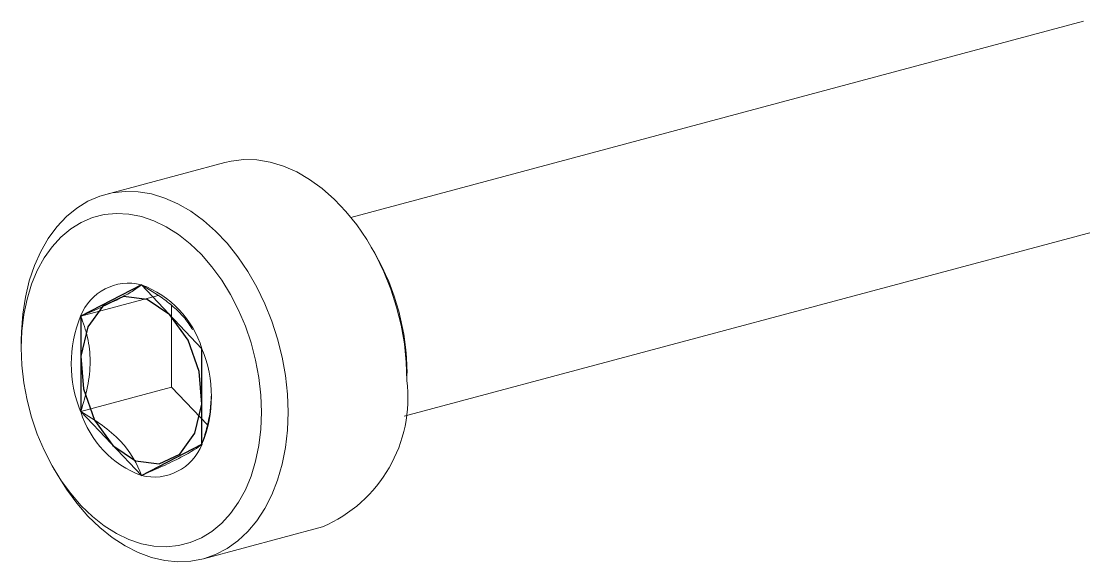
# Model space of a CAD drawing. Header units: millimetres. Extents: x -28.6 to 0.8, y -9.8 to 1.5.
# Drawn here: x -28.62 to -13.14, y -9.85 to -1.97 of the extents above; entities that cross this region are included whole.
import ezdxf

# ---------------------------------------------------------------- set-up
doc = ezdxf.new("R2010")
doc.units = ezdxf.units.MM
doc.linetypes.add('CENTERX2', pattern=[20.32, 12.7, -2.54, 2.54, -2.54])

msp = doc.modelspace()

# ---------------------------------------------------------------- linework, layer by layer
at = {"color": 7, "linetype": 'Continuous', "lineweight": 15}
for p, q in [((-13.137, -1.967), (-23.815, -4.827)), ((-25.655, -4.026), (-27.387, -4.49)), ((-23.038, -7.725), (-12.382, -4.87)), ((-23.467, -5.349), (-23.52, -5.259)), ((-26.625, -5.964), (-27.754, -6.267)), ((-26.428, -6.112), (-26.428, -7.302)), ((-28.62, -6.626), (-28.62, -6.73)), ((-22.999, -7.204), (-22.999, -7.099)), ((-26.428, -7.302), (-27.754, -7.657)), ((-26.428, -7.302), (-25.908, -7.851)), ((-28.151, -8.48), (-28.099, -8.57)), ((-25.964, -9.803), (-24.232, -9.339))]:
    msp.add_line(p, q, dxfattribs=at)
at = {"color": 7, "linetype": 'Continuous'}
for p, q in [((-26.87, -5.808), (-27.754, -6.267)), ((-25.986, -6.74), (-26.87, -5.808)), ((-27.754, -6.267), (-27.754, -7.657)), ((-25.986, -8.131), (-25.986, -6.74)), ((-27.754, -7.657), (-26.87, -8.589)), ((-26.87, -8.589), (-25.986, -8.131))]:
    msp.add_line(p, q, dxfattribs=at)
at = {"color": 7, "linetype": 'Continuous', "lineweight": 15, "flags": 128}
for points in [[(-22.999, -7.204), (-23.008, -6.937), (-23.037, -6.668), (-23.085, -6.399), (-23.151, -6.133), (-23.235, -5.873), (-23.337, -5.62), (-23.454, -5.379), (-23.585, -5.15), (-23.731, -4.936), (-23.888, -4.74), (-24.056, -4.563), (-24.233, -4.407), (-24.417, -4.273), (-24.606, -4.164), (-24.798, -4.079), (-24.992, -4.021), (-25.185, -3.989), (-25.376, -3.984), (-25.563, -4.005), (-25.655, -4.026)], [(-28.62, -6.626), (-28.618, -6.494), (-28.598, -6.237), (-28.56, -5.988), (-28.503, -5.751), (-28.428, -5.528), (-28.335, -5.321), (-28.226, -5.132), (-28.101, -4.963), (-27.962, -4.815), (-27.811, -4.691), (-27.648, -4.592), (-27.475, -4.517), (-27.295, -4.469), (-27.108, -4.448), (-26.917, -4.453), (-26.724, -4.485), (-26.53, -4.544), (-26.338, -4.628), (-26.149, -4.737), (-25.965, -4.871), (-25.788, -5.027), (-25.621, -5.204), (-25.463, -5.4), (-25.318, -5.614), (-25.186, -5.843), (-25.069, -6.085), (-24.968, -6.337), (-24.884, -6.598), (-24.817, -6.864), (-24.77, -7.132), (-24.741, -7.401), (-24.731, -7.668), (-24.731, -7.668)], [(-25.12, -7.668), (-25.13, -7.416), (-25.158, -7.162), (-25.206, -6.908), (-25.271, -6.657), (-25.354, -6.413), (-25.454, -6.177), (-25.569, -5.952), (-25.699, -5.74), (-25.841, -5.545), (-25.995, -5.368), (-26.158, -5.211), (-26.329, -5.076), (-26.506, -4.964), (-26.687, -4.876), (-26.87, -4.814), (-27.053, -4.778), (-27.234, -4.769), (-27.411, -4.786), (-27.582, -4.83), (-27.745, -4.899), (-27.899, -4.994), (-28.041, -5.113), (-28.171, -5.255), (-28.286, -5.418), (-28.386, -5.6), (-28.469, -5.801), (-28.534, -6.016), (-28.582, -6.244), (-28.611, -6.483), (-28.62, -6.73), (-28.611, -6.982), (-28.582, -7.236), (-28.534, -7.49), (-28.469, -7.74), (-28.386, -7.985), (-28.286, -8.221), (-28.171, -8.446), (-28.041, -8.657), (-27.899, -8.852), (-27.745, -9.029), (-27.582, -9.186), (-27.411, -9.322), (-27.234, -9.434), (-27.053, -9.521), (-26.87, -9.583), (-26.687, -9.619), (-26.506, -9.629), (-26.329, -9.611), (-26.158, -9.568), (-25.995, -9.498), (-25.841, -9.403), (-25.699, -9.285), (-25.569, -9.143), (-25.454, -8.98), (-25.354, -8.797), (-25.271, -8.597), (-25.206, -8.382), (-25.158, -8.153), (-25.13, -7.914), (-25.12, -7.668)], [(-24.731, -7.668), (-24.741, -7.929), (-24.77, -8.182), (-24.817, -8.425), (-24.884, -8.656), (-24.968, -8.871), (-25.069, -9.07), (-25.186, -9.249), (-25.318, -9.407), (-25.463, -9.543), (-25.621, -9.655), (-25.788, -9.742), (-25.965, -9.803), (-26.149, -9.838), (-26.338, -9.846), (-26.53, -9.828), (-26.724, -9.782), (-26.917, -9.711), (-27.108, -9.614), (-27.295, -9.492), (-27.475, -9.347), (-27.648, -9.181), (-27.811, -8.994), (-27.962, -8.788), (-28.099, -8.57)]]:
    msp.add_lwpolyline(points, dxfattribs=at)
at = {"color": 7, "linetype": 'CENTERX2', "flags": 128}
msp.add_lwpolyline([(-26.025, -7.073), (-26.188, -6.615), (-26.455, -6.247), (-26.785, -6.023), (-27.128, -5.978), (-27.432, -6.119), (-27.65, -6.424), (-27.75, -6.848), (-27.715, -7.324), (-27.552, -7.782), (-27.285, -8.151), (-26.955, -8.375), (-26.612, -8.42), (-26.308, -8.279), (-26.09, -7.973), (-25.99, -7.55), (-26.025, -7.073)], dxfattribs=at)
at = {"color": 7, "linetype": 'Continuous', "lineweight": 15}
for centre, radius, start, end in [((-26.549, -7.113), 3.551, 0.2189, 29.7771), ((-27.054, -6.535), 0.75, 75.8168, 159.0182), ((-27.376, -7.173), 1.455, 17.2902, 69.6675), ((-26.069, -6.962), 1.823, 157.582, 202.418), ((-27.672, -7.436), 1.823, 337.582, 22.418), ((-25.034, -7.452), 2.05, 293.039, 6.9595), ((-26.364, -7.225), 1.455, 197.2902, 249.6675), ((-26.686, -7.862), 0.75, 255.8168, 339.0182)]:
    msp.add_arc(centre, radius, start, end, dxfattribs=at)
for points, knots in [([(-26.87, -5.808), (-26.899, -5.833), (-26.936, -5.861), (-27.034, -5.924), (-27.097, -5.96), (-27.328, -6.08), (-27.535, -6.173), (-27.754, -6.267)], [0, 0, 0, 0, 0.25, 0.25, 0.5, 0.5, 1, 1, 1, 1]), ([(-26.122, -6.465), (-26.158, -6.408), (-26.226, -6.3), (-26.381, -6.145), (-26.59, -5.976), (-26.764, -5.872), (-26.87, -5.808)], [0, 0, 0, 0, 0.228971, 0.440437, 0.65897, 1, 1, 1, 1]), ([(-27.754, -7.657), (-27.714, -7.539), (-27.68, -7.416), (-27.631, -7.171), (-27.617, -7.048), (-27.617, -6.803), (-27.631, -6.687), (-27.68, -6.468), (-27.714, -6.364), (-27.754, -6.267)], [0, 0, 0, 0, 0.25, 0.25, 0.5, 0.5, 0.75, 0.75, 1, 1, 1, 1]), ([(-25.986, -8.131), (-25.963, -8.056), (-25.915, -7.902), (-25.863, -7.666), (-25.855, -7.507), (-25.851, -7.43)], [0, 0, 0, 0, 0.32505, 0.673047, 1, 1, 1, 1]), ([(-27.754, -7.657), (-27.645, -7.719), (-27.54, -7.785), (-27.346, -7.926), (-27.254, -8.004), (-27.022, -8.248), (-26.929, -8.421), (-26.87, -8.589)], [0, 0, 0, 0, 0.25, 0.25, 0.5, 0.5, 1, 1, 1, 1]), ([(-26.87, -8.589), (-26.761, -8.543), (-26.657, -8.497), (-26.462, -8.408), (-26.37, -8.364), (-26.138, -8.244), (-26.045, -8.181), (-25.986, -8.131)], [0, 0, 0, 0, 0.25, 0.25, 0.5, 0.5, 1, 1, 1, 1])]:
    msp.add_open_spline(points, degree=3, knots=knots, dxfattribs=at)

doc.saveas('drawing.dxf')
